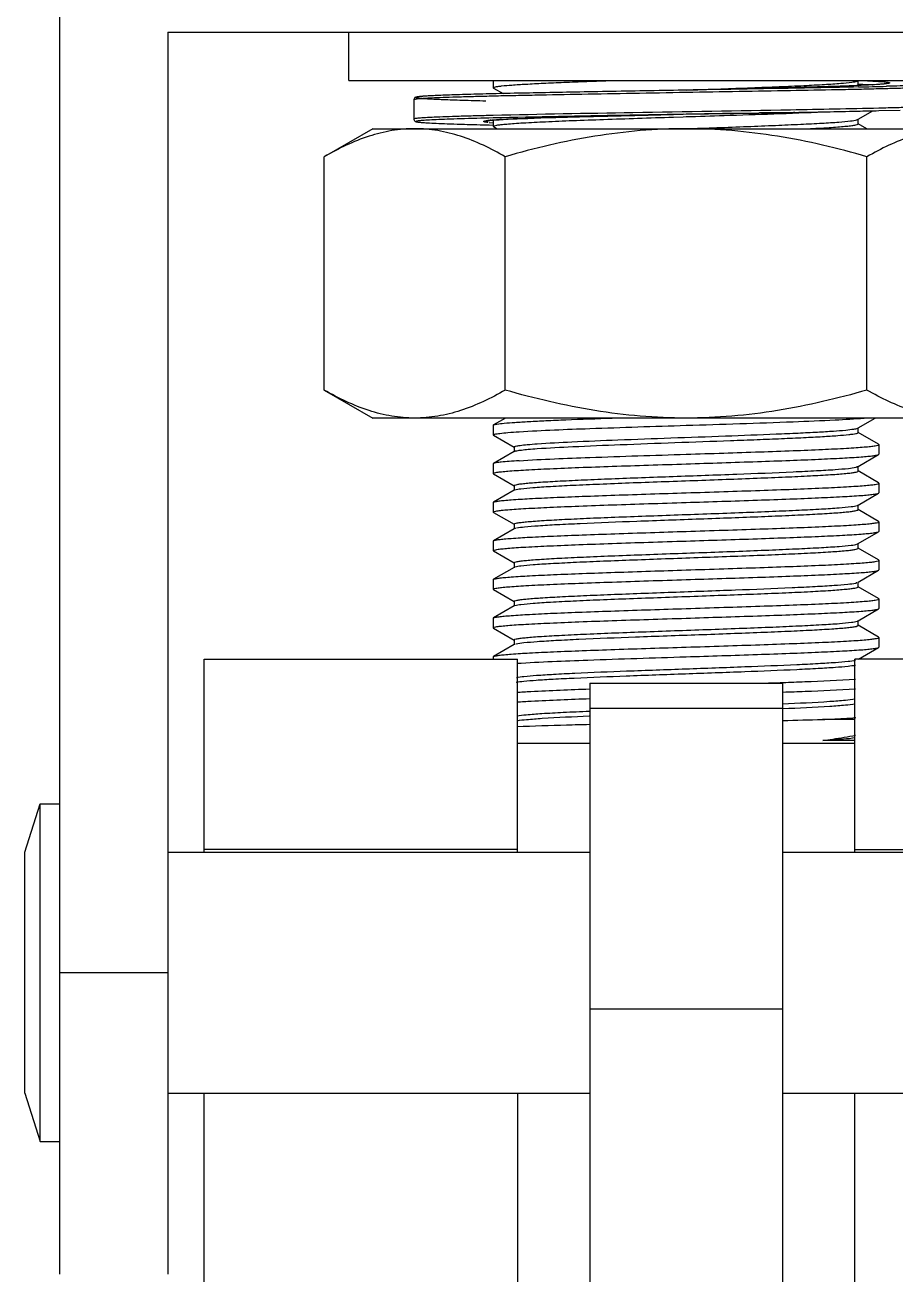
# Model space of a CAD drawing. Extents: x 815029915 to 815825525, y 579155098 to 579748855.
# Drawn here: x 815614330.3 to 815614514.4, y 579337834.7 to 579338098.9 of the extents above; entities that cross this region are included whole.
import ezdxf

# ---------------------------------------------------------------- set-up
doc = ezdxf.new("R2010")
doc.units = 0
doc.header["$LTSCALE"] = 100
doc.header["$MEASUREMENT"] = 0
doc.layers.add('02___PRT_ALL_AXES', color=7, linetype='Continuous')
doc.layers.add('03___PRT_ALL_CURVES', color=7, linetype='Continuous')

msp = doc.modelspace()

# ---------------------------------------------------------------- linework, layer by layer
at = {"color": 0, "linetype": 'Continuous'}
for p, q in [((815614337.57, 579338120.29), (815614337.57, 579337834.72)), ((815614360.52, 579338097.35), (815614360.52, 579337834.72)), ((815614360.52, 579338097.35), (815614579.8, 579338097.35)), ((815614506.4, 579338087.03), (815614506.47, 579338087.07)), ((815614506.47, 579338087.07), (815614506.61, 579338087.15)), ((815614506.54, 579338086.13), (815614506.54, 579338087.15)), ((815614420.91, 579338084.1), (815614418.91, 579338084.02)), ((815614424.27, 579338084.2), (815614420.91, 579338084.1)), ((815614429.81, 579338084.34), (815614424.27, 579338084.2)), ((815614429.43, 579338085.55), (815614429.36, 579338085.62)), ((815614429.43, 579338085.55), (815614431.44, 579338084.38)), ((815614438.82, 579338084.54), (815614429.81, 579338084.34)), ((815614455.33, 579338084.85), (815614438.82, 579338084.54)), ((815614469.53, 579338085.1), (815614455.33, 579338084.85)), ((815614470.16, 579338085.11), (815614469.53, 579338085.1)), ((815614470.16, 579338085.11), (815614471.01, 579338085.14)), ((815614471.01, 579338085.13), (815614470.16, 579338085.11)), ((815614471.01, 579338085.12), (815614470.16, 579338085.11)), ((815614491.46, 579338085.61), (815614484.57, 579338085.44)), ((815614496.18, 579338085.74), (815614491.46, 579338085.61)), ((815614500.19, 579338085.86), (815614496.18, 579338085.74)), ((815614503.53, 579338085.97), (815614500.19, 579338085.86)), ((815614506.26, 579338086.08), (815614503.53, 579338085.97)), ((815614507.92, 579338086.15), (815614506.26, 579338086.08)), ((815614506.52, 579338086.09), (815614506.54, 579338086.13)), ((815614506.53, 579338086.4), (815614506.57, 579338086.39)), ((815614506.67, 579338086.09), (815614506.56, 579338086.16)), ((815614506.63, 579338085.78), (815614506.56, 579338085.78)), ((815614506.57, 579338086.39), (815614506.75, 579338086.39)), ((815614506.64, 579338086.09), (815614506.57, 579338086.09)), ((815614508.87, 579338086.2), (815614507.92, 579338086.15)), ((815614509.7, 579338086.24), (815614508.87, 579338086.2)), ((815614509.56, 579338086.24), (815614509.61, 579338086.23)), ((815614510.42, 579338086.28), (815614509.7, 579338086.24)), ((815614511.04, 579338086.33), (815614510.42, 579338086.28)), ((815614412.54, 579338083.07), (815614412.54, 579338078.99)), ((815614415.62, 579338083.87), (815614414.98, 579338083.83)), ((815614416.38, 579338083.91), (815614415.62, 579338083.87)), ((815614417.28, 579338083.96), (815614416.38, 579338083.91)), ((815614418.91, 579338084.02), (815614417.28, 579338083.96)), ((815614429.36, 579338079.75), (815614429.29, 579338079.75)), ((815614429.38, 579338079.23), (815614429.32, 579338079.23)), ((815614429.82, 579338078.81), (815614430.58, 579338078.86)), ((815614430.58, 579338078.86), (815614431.47, 579338078.91)), ((815614431.47, 579338078.91), (815614432.52, 579338078.96)), ((815614432.52, 579338078.96), (815614434.4, 579338079.05)), ((815614434.4, 579338079.05), (815614436.68, 579338079.13)), ((815614436.68, 579338079.13), (815614439.41, 579338079.23)), ((815614439.41, 579338079.23), (815614442.6, 579338079.33)), ((815614442.6, 579338079.33), (815614447.63, 579338079.47)), ((815614447.63, 579338079.47), (815614453.58, 579338079.62)), ((815614453.58, 579338079.62), (815614462.15, 579338079.82)), ((815614462.15, 579338079.82), (815614467.47, 579338079.95)), ((815614469.51, 579338080), (815614467.46, 579338079.96)), ((815614469.51, 579338079.99), (815614467.47, 579338079.95)), ((815614467.47, 579338079.41), (815614469.53, 579338079.48)), ((815614469.51, 579338080), (815614485.54, 579338080.27)), ((815614470.16, 579338080.01), (815614469.51, 579338079.99)), ((815614469.53, 579338079.48), (815614470.16, 579338079.5)), ((815614470.2, 579338080.01), (815614470.16, 579338080.01)), ((815614477.86, 579338080.14), (815614470.2, 579338080.01)), ((815614477.99, 579338080.14), (815614477.86, 579338080.14)), ((815614485.54, 579338080.27), (815614477.99, 579338080.14)), ((815614485.54, 579338080.27), (815614496.28, 579338080.47)), ((815614485.72, 579338080.28), (815614485.54, 579338080.27)), ((815614492.89, 579338080.41), (815614485.72, 579338080.28)), ((815614493.16, 579338080.41), (815614492.89, 579338080.41)), ((815614496.28, 579338080.47), (815614510.91, 579338080.78)), ((815614506.45, 579338080.68), (815614506.4, 579338080.68)), ((815614506.47, 579338078.91), (815614506.54, 579338078.95)), ((815614506.54, 579338078.95), (815614509.66, 579338080.75)), ((815614506.54, 579338077.97), (815614506.54, 579338078.99)), ((815614510.91, 579338080.78), (815614515.47, 579338080.9)), ((815614511.03, 579338081.29), (815614510.97, 579338081.28)), ((815614415.7, 579338078.18), (815614416.45, 579338078.14)), ((815614416.45, 579338078.14), (815614417.31, 579338078.1)), ((815614417.31, 579338078.1), (815614418.86, 579338078.03)), ((815614418.86, 579338078.03), (815614420.74, 579338077.97)), ((815614420.74, 579338077.97), (815614423.84, 579338077.87)), ((815614423.84, 579338077.87), (815614429.36, 579338077.72)), ((815614428.5, 579338078.25), (815614429.33, 579338078.18)), ((815614429.43, 579338077.39), (815614429.36, 579338077.46)), ((815614429.43, 579338077.39), (815614430.18, 579338076.95)), ((815614508.37, 579338076.95), (815614506.56, 579338078)), ((815614431.95, 579338015.75), (815614429.43, 579338014.3)), ((815614506.54, 579338013.67), (815614510.14, 579338015.75)), ((815614429.36, 579338014.22), (815614429.43, 579338014.3)), ((815614506.47, 579338013.63), (815614506.54, 579338013.67)), ((815614506.54, 579338012.69), (815614506.54, 579338013.71)), ((815614429.43, 579338012.11), (815614429.36, 579338012.18)), ((815614429.43, 579338012.11), (815614433.76, 579338009.6)), ((815614510.89, 579338010.22), (815614506.56, 579338012.72)), ((815614510.96, 579338010.14), (815614510.89, 579338010.22)), ((815614433.78, 579338008.65), (815614429.43, 579338006.14)), ((815614433.78, 579338009.63), (815614433.78, 579338008.61)), ((815614433.85, 579338008.69), (815614433.78, 579338008.65)), ((815614506.54, 579338005.51), (815614510.89, 579338008.03)), ((815614510.89, 579338008.03), (815614510.96, 579338008.1)), ((815614429.43, 579338006.14), (815614429.36, 579338006.06)), ((815614506.47, 579338005.47), (815614506.54, 579338005.51)), ((815614506.54, 579338004.54), (815614506.54, 579338005.55)), ((815614429.43, 579338003.95), (815614429.36, 579338004.03)), ((815614429.43, 579338003.95), (815614433.76, 579338001.45)), ((815614510.89, 579338002.06), (815614506.56, 579338004.57)), ((815614433.78, 579338000.5), (815614429.43, 579337997.98)), ((815614433.78, 579338001.48), (815614433.78, 579338000.46)), ((815614433.85, 579338000.54), (815614433.78, 579338000.5)), ((815614433.85, 579338000.54), (815614433.92, 579338000.57)), ((815614506.54, 579337997.36), (815614510.89, 579337999.87)), ((815614510.96, 579338001.99), (815614510.89, 579338002.06)), ((815614510.89, 579337999.87), (815614510.96, 579337999.95)), ((815614429.36, 579337997.91), (815614429.43, 579337997.98)), ((815614506.39, 579337997.28), (815614506.47, 579337997.32)), ((815614506.47, 579337997.32), (815614506.54, 579337997.36)), ((815614506.54, 579337996.38), (815614506.54, 579337997.4)), ((815614429.43, 579337995.79), (815614429.36, 579337995.87)), ((815614429.43, 579337995.79), (815614433.76, 579337993.29)), ((815614510.89, 579337993.9), (815614506.56, 579337996.41)), ((815614433.78, 579337992.34), (815614429.43, 579337989.82)), ((815614433.78, 579337993.32), (815614433.78, 579337992.3)), ((815614433.85, 579337992.38), (815614433.78, 579337992.34)), ((815614506.54, 579337989.2), (815614510.89, 579337991.71)), ((815614510.96, 579337993.83), (815614510.89, 579337993.9)), ((815614510.89, 579337991.71), (815614510.96, 579337991.79)), ((815614429.36, 579337989.75), (815614429.43, 579337989.82)), ((815614506.4, 579337989.12), (815614506.47, 579337989.16)), ((815614506.47, 579337989.16), (815614506.54, 579337989.2)), ((815614506.54, 579337988.22), (815614506.54, 579337989.24)), ((815614429.43, 579337987.64), (815614429.36, 579337987.71)), ((815614429.43, 579337987.64), (815614433.76, 579337985.13)), ((815614510.89, 579337985.74), (815614506.56, 579337988.25)), ((815614433.78, 579337984.18), (815614429.43, 579337981.66)), ((815614433.78, 579337985.16), (815614433.78, 579337984.14)), ((815614433.85, 579337984.22), (815614433.78, 579337984.18)), ((815614433.85, 579337984.22), (815614433.92, 579337984.25)), ((815614510.96, 579337985.67), (815614510.89, 579337985.74)), ((815614429.36, 579337981.59), (815614429.43, 579337981.66)), ((815614506.54, 579337981.04), (815614510.89, 579337983.56)), ((815614506.54, 579337980.06), (815614506.54, 579337981.08)), ((815614510.89, 579337983.56), (815614510.96, 579337983.63)), ((815614429.43, 579337979.48), (815614429.36, 579337979.55)), ((815614429.43, 579337979.48), (815614433.76, 579337976.97)), ((815614506.47, 579337981), (815614506.54, 579337981.04)), ((815614510.89, 579337977.58), (815614506.56, 579337980.09)), ((815614433.78, 579337976.02), (815614429.43, 579337973.5)), ((815614433.78, 579337977), (815614433.78, 579337975.98)), ((815614433.85, 579337976.06), (815614433.78, 579337976.02)), ((815614433.85, 579337976.06), (815614433.93, 579337976.1)), ((815614510.96, 579337977.51), (815614510.89, 579337977.58)), ((815614429.36, 579337973.43), (815614429.43, 579337973.5)), ((815614506.54, 579337972.88), (815614510.89, 579337975.4)), ((815614510.89, 579337975.4), (815614510.96, 579337975.47)), ((815614429.43, 579337971.32), (815614429.36, 579337971.39)), ((815614429.43, 579337971.32), (815614433.76, 579337968.81)), ((815614506.4, 579337972.8), (815614506.47, 579337972.84)), ((815614506.47, 579337972.84), (815614506.54, 579337972.88)), ((815614506.54, 579337971.9), (815614506.54, 579337972.92)), ((815614510.89, 579337969.42), (815614506.56, 579337971.93)), ((815614433.78, 579337967.86), (815614429.43, 579337965.34)), ((815614433.78, 579337968.84), (815614433.78, 579337967.82)), ((815614433.85, 579337967.9), (815614433.78, 579337967.86)), ((815614510.96, 579337969.35), (815614510.89, 579337969.42)), ((815614429.36, 579337965.27), (815614429.43, 579337965.34)), ((815614506.62, 579337964.77), (815614510.89, 579337967.24)), ((815614510.89, 579337967.24), (815614510.96, 579337967.31)), ((815614368.17, 579337923.96), (815614368.17, 579337964.77)), ((815614368.17, 579337964.77), (815614434.46, 579337964.77)), ((815614434.46, 579337923.96), (815614434.46, 579337964.77)), ((815614505.86, 579337923.96), (815614505.86, 579337964.77)), ((815614572.15, 579337964.77), (815614505.86, 579337964.77)), ((815614449.76, 579337959.66), (815614449.76, 579337642.34)), ((815614449.76, 579337959.66), (815614490.56, 579337959.66)), ((815614490.56, 579337959.66), (815614490.56, 579337642.34)), ((815614490.64, 579337957.79), (815614490.71, 579337957.8)), ((815614449.76, 579337954.39), (815614490.56, 579337954.39)), ((815614505.86, 579337952.01), (815614499.02, 579337952.01)), ((815614449.76, 579337946.91), (815614434.46, 579337946.91)), ((815614505.86, 579337946.91), (815614490.56, 579337946.91)), ((815614505.86, 579337947.59), (815614499.09, 579337947.59)), ((815614434.46, 579337924.48), (815614368.17, 579337924.48)), ((815614505.86, 579337924.48), (815614572.15, 579337924.48)), ((815614337.57, 579337898.47), (815614360.52, 579337898.47)), ((815614449.76, 579337890.84), (815614490.56, 579337890.84)), ((815614368.17, 579335049.79), (815614368.17, 579337872.97)), ((815614434.46, 579337872.97), (815614434.46, 579337779.36)), ((815614505.86, 579337779.36), (815614505.86, 579337872.97))]:
    msp.add_line(p, q, dxfattribs=at)
for points in [[(815614484.57, 579338085.44), (815614471.65, 579338085.14), (815614471.01, 579338085.13)], [(815614512.91, 579338086.53), (815614512.9, 579338086.53), (815614512.87, 579338086.52), (815614512.8, 579338086.51), (815614512.72, 579338086.49), (815614512.61, 579338086.48), (815614512.49, 579338086.46), (815614512.35, 579338086.44), (815614512.18, 579338086.42), (815614511.99, 579338086.4), (815614511.79, 579338086.39), (815614511.56, 579338086.37), (815614511.31, 579338086.35), (815614511.04, 579338086.33)], [(815614414.98, 579338083.83), (815614414.7, 579338083.81), (815614414.45, 579338083.8), (815614414.22, 579338083.78), (815614414.02, 579338083.76), (815614413.83, 579338083.74), (815614413.67, 579338083.72), (815614413.52, 579338083.71), (815614413.39, 579338083.69), (815614413.27, 579338083.67), (815614413.17, 579338083.65), (815614413.08, 579338083.63), (815614412.99, 579338083.61), (815614412.9, 579338083.58), (815614412.8, 579338083.53), (815614412.66, 579338083.4), (815614412.54, 579338083.11), (815614412.54, 579338083.07)], [(815614412.54, 579338078.99), (815614412.54, 579338078.91), (815614412.67, 579338078.63), (815614412.82, 579338078.52), (815614412.92, 579338078.47), (815614413.01, 579338078.44), (815614413.09, 579338078.42), (815614413.19, 579338078.4), (815614413.3, 579338078.38), (815614413.42, 579338078.36), (815614413.56, 579338078.34), (815614413.71, 579338078.33), (815614413.89, 579338078.31), (815614414.08, 579338078.29), (815614414.29, 579338078.27), (815614414.53, 579338078.25), (815614414.78, 579338078.24), (815614415.06, 579338078.22), (815614415.7, 579338078.18)], [(815614427.59, 579338078.57), (815614427.59, 579338078.57), (815614427.63, 579338078.58), (815614427.7, 579338078.6), (815614427.8, 579338078.62), (815614427.92, 579338078.64), (815614428.07, 579338078.66), (815614428.24, 579338078.68), (815614428.43, 579338078.7), (815614428.65, 579338078.72), (815614428.9, 579338078.74), (815614429.18, 579338078.76), (815614429.48, 579338078.79), (815614429.82, 579338078.81)]]:
    msp.add_lwpolyline(points, dxfattribs=at)
for centre, radius, start, end in [((815614468.72, 579339814.13), 1728.76, 271.25649, 271.45321), ((815614427.1, 579341700.66), 3620.86, 271.04527, 271.25493), ((815614464.4, 579339994.78), 1914.57, 271.2586, 271.39378), ((815614432.81, 579338032.36), 46.55, 94.2592, 94.9357), ((815614431.95, 579338108.82), 30.21, 264.4979, 265.0097), ((815614506.06, 579337989.96), 0.905, 291.3377, 292.265), ((815614434.26, 579337983.41), 0.906, 111.336, 112.2602), ((815614411.35, 579340122.45), 2164.07, 271.97095, 272.1), ((815614453.04, 579339607.81), 1656.44, 271.30074, 271.59072)]:
    msp.add_arc(centre, radius, start, end, dxfattribs=at)
for points, knots in [([(815614429.36, 579338085.62), (815614429.36, 579338085.67), (815614429.56, 579338085.75), (815614429.86, 579338085.82), (815614430.43, 579338085.92), (815614431.58, 579338086.06), (815614433.55, 579338086.22), (815614436.48, 579338086.4), (815614440.15, 579338086.59), (815614444.47, 579338086.78), (815614449.34, 579338086.96), (815614452.76, 579338087.09), (815614454.55, 579338087.15)], [0, 0, 0, 0, 0.005786, 0.019414, 0.041485, 0.072004, 0.157793, 0.275073, 0.421358, 0.593494, 0.787777, 1, 1, 1, 1]), ([(815614471.01, 579338085.14), (815614475.33, 579338085.29), (815614481.6, 579338085.52), (815614489.61, 579338085.84), (815614494.79, 579338086.06), (815614499.14, 579338086.3), (815614502.54, 579338086.51), (815614504.84, 579338086.76), (815614506.03, 579338086.88), (815614506.4, 579338087.03)], [0, 0, 0, 0, 0.364961, 0.531036, 0.678684, 0.803013, 0.899918, 0.966237, 1, 1, 1, 1]), ([(815614512.04, 579338086.87), (815614512.19, 579338086.85), (815614512.46, 579338086.83), (815614512.81, 579338086.78), (815614513.03, 579338086.74), (815614513.16, 579338086.7), (815614513.21, 579338086.68), (815614513.25, 579338086.66), (815614513.25, 579338086.6), (815614513.13, 579338086.57), (815614512.95, 579338086.52), (815614512.65, 579338086.47), (815614512.25, 579338086.43), (815614511.75, 579338086.38), (815614511.14, 579338086.33), (815614510.13, 579338086.26), (815614508.62, 579338086.18), (815614507.34, 579338086.12), (815614506.64, 579338086.09)], [0, 0, 0, 0, 0.057695, 0.102152, 0.133345, 0.144014, 0.151502, 0.156113, 0.159189, 0.171014, 0.195466, 0.233126, 0.284056, 0.348196, 0.425398, 0.515491, 0.733471, 1, 1, 1, 1]), ([(815614507.48, 579338087.15), (815614507.96, 579338087.13), (815614509.48, 579338087.05), (815614511, 579338086.97), (815614512.04, 579338086.87)], [0, 0, 0, 0, 0.316279, 1, 1, 1, 1]), ([(815614519.62, 579338087.15), (815614520.32, 579338087.12), (815614521.61, 579338087.08), (815614523.37, 579338087), (815614524.64, 579338086.94), (815614525.49, 579338086.88), (815614526, 579338086.84), (815614526.42, 579338086.81), (815614526.76, 579338086.77), (815614527.01, 579338086.74), (815614527.16, 579338086.69), (815614527.27, 579338086.67), (815614527.28, 579338086.63), (815614527.25, 579338086.61), (815614527.21, 579338086.59), (815614527.11, 579338086.56), (815614526.93, 579338086.53), (815614526.65, 579338086.49), (815614526.28, 579338086.45), (815614525.83, 579338086.42), (815614525.06, 579338086.36), (815614523.88, 579338086.3), (815614522.21, 579338086.22), (815614520.23, 579338086.15), (815614517.93, 579338086.07), (815614515.35, 579338086), (815614513.52, 579338085.95), (815614512.56, 579338085.92)], [0, 0, 0, 0, 0.093183, 0.172189, 0.236539, 0.263093, 0.285847, 0.304768, 0.319836, 0.33104, 0.338399, 0.342056, 0.342921, 0.344117, 0.346129, 0.34906, 0.357776, 0.370349, 0.386785, 0.407069, 0.431174, 0.49071, 0.565043, 0.653721, 0.756205, 0.871868, 1, 1, 1, 1]), ([(815614527.78, 579338086.13), (815614527.78, 579338086.1), (815614527.66, 579338086.06), (815614527.47, 579338086.02), (815614527.11, 579338085.98), (815614526.63, 579338085.93), (815614526.01, 579338085.88), (815614524.92, 579338085.82), (815614523.23, 579338085.73), (815614520.82, 579338085.64), (815614517.92, 579338085.55), (815614514.56, 579338085.45), (815614510.78, 579338085.36), (815614506.6, 579338085.26), (815614500.37, 579338085.13), (815614491.93, 579338084.97), (815614481.26, 579338084.79), (815614470.16, 579338084.6), (815614459.06, 579338084.41), (815614448.38, 579338084.22), (815614439.95, 579338084.06), (815614433.71, 579338083.93), (815614429.54, 579338083.84), (815614425.75, 579338083.74), (815614422.4, 579338083.65), (815614419.5, 579338083.55), (815614417.09, 579338083.46), (815614415.4, 579338083.38), (815614414.31, 579338083.31), (815614413.68, 579338083.26), (815614413.21, 579338083.22), (815614412.85, 579338083.17), (815614412.66, 579338083.13), (815614412.54, 579338083.1), (815614412.54, 579338083.07)], [0, 0, 0, 0, 0.000734, 0.002588, 0.005621, 0.009835, 0.015225, 0.021778, 0.038315, 0.05929, 0.084505, 0.11372, 0.146654, 0.182994, 0.222387, 0.30879, 0.402541, 0.500037, 0.597531, 0.691278, 0.777674, 0.817064, 0.853401, 0.886332, 0.915542, 0.940751, 0.961719, 0.978248, 0.984797, 0.990182, 0.994392, 0.99742, 0.99927, 1, 1, 1, 1]), ([(815614469.53, 579338085.1), (815614466.81, 579338085.05), (815614461.43, 579338084.96), (815614453.51, 579338084.82), (815614445.93, 579338084.68), (815614438.84, 579338084.54), (815614432.4, 579338084.41), (815614426.74, 579338084.27), (815614422.56, 579338084.15), (815614419.68, 579338084.05), (815614417.91, 579338083.98), (815614416.41, 579338083.92), (815614415.33, 579338083.86), (815614414.61, 579338083.81), (815614414.17, 579338083.77), (815614413.81, 579338083.74), (815614413.52, 579338083.7), (815614413.3, 579338083.67), (815614413.16, 579338083.64), (815614413.09, 579338083.62), (815614413.06, 579338083.6), (815614413.04, 579338083.58), (815614413.06, 579338083.55), (815614413.09, 579338083.54), (815614413.16, 579338083.51), (815614413.3, 579338083.48), (815614413.52, 579338083.45), (815614413.96, 579338083.4), (815614414.69, 579338083.34), (815614416.32, 579338083.24), (815614419.05, 579338083.12), (815614423.09, 579338082.99), (815614426.12, 579338082.9), (815614427.8, 579338082.86)], [0, 0, 0, 0, 0.114408, 0.226286, 0.333333, 0.433352, 0.524287, 0.604264, 0.671643, 0.700166, 0.725046, 0.746157, 0.763393, 0.77053, 0.776668, 0.781801, 0.785923, 0.789034, 0.791139, 0.791822, 0.792275, 0.79255, 0.792828, 0.79329, 0.793982, 0.796105, 0.799235, 0.803376, 0.814683, 0.829982, 0.87224, 0.929301, 1, 1, 1, 1]), ([(815614506.57, 579338086.09), (815614501.49, 579338085.87), (815614489.64, 579338085.55), (815614477.78, 579338085.28), (815614471.01, 579338085.13)], [0, 0, 0, 0, 0.42908, 1, 1, 1, 1]), ([(815614506.56, 579338085.78), (815614503.92, 579338085.72), (815614492.07, 579338085.48), (815614480.22, 579338085.28), (815614471.01, 579338085.12)], [0, 0, 0, 0, 0.22287, 1, 1, 1, 1]), ([(815614506.75, 579338086.39), (815614507.01, 579338086.37), (815614507.95, 579338086.33), (815614508.89, 579338086.28), (815614509.56, 579338086.24)], [0, 0, 0, 0, 0.279412, 1, 1, 1, 1]), ([(815614527.78, 579338082.05), (815614527.78, 579338082.02), (815614527.66, 579338081.98), (815614527.48, 579338081.94), (815614527.12, 579338081.9), (815614526.64, 579338081.85), (815614526.03, 579338081.81), (815614524.94, 579338081.74), (815614523.26, 579338081.66), (815614520.87, 579338081.56), (815614518, 579338081.47), (815614514.66, 579338081.38), (815614512.29, 579338081.32), (815614511.03, 579338081.29)], [0, 0, 0, 0, 0.004985, 0.0176, 0.038249, 0.066956, 0.103679, 0.14834, 0.261059, 0.404068, 0.576024, 0.7753, 1, 1, 1, 1]), ([(815614429.29, 579338079.75), (815614428.04, 579338079.72), (815614425.67, 579338079.66), (815614422.33, 579338079.57), (815614419.45, 579338079.47), (815614417.06, 579338079.38), (815614415.38, 579338079.3), (815614414.3, 579338079.23), (815614413.68, 579338079.18), (815614413.21, 579338079.14), (815614412.85, 579338079.09), (815614412.66, 579338079.05), (815614412.54, 579338079.02), (815614412.54, 579338078.99)], [0, 0, 0, 0, 0.224593, 0.423791, 0.595701, 0.738698, 0.851435, 0.896118, 0.932869, 0.961612, 0.982304, 0.994968, 1, 1, 1, 1]), ([(815614429.32, 579338079.23), (815614427.01, 579338079.18), (815614423.77, 579338079.09), (815614419.76, 579338078.96), (815614417.43, 579338078.87), (815614415.8, 579338078.79), (815614414.75, 579338078.72), (815614414.16, 579338078.67), (815614413.67, 579338078.62), (815614413.37, 579338078.59), (815614412.9, 579338078.48), (815614413.37, 579338078.36), (815614413.67, 579338078.33), (815614414.16, 579338078.28), (815614414.75, 579338078.24), (815614415.81, 579338078.17), (815614417.44, 579338078.09), (815614419.76, 579338078), (815614423.78, 579338077.87), (815614427.02, 579338077.78), (815614429.33, 579338077.72)], [0, 0, 0, 0, 0.212148, 0.298132, 0.369616, 0.425941, 0.448254, 0.466597, 0.480935, 0.491247, 0.499914, 0.508617, 0.518947, 0.533304, 0.551665, 0.573994, 0.630349, 0.701857, 0.787856, 1, 1, 1, 1]), ([(815614510.97, 579338081.28), (815614504.73, 579338081.14), (815614487.38, 579338080.8), (815614460.17, 579338080.35), (815614439.2, 579338079.99), (815614429.36, 579338079.75)], [0, 0, 0, 0, 0.229313, 0.637984, 1, 1, 1, 1]), ([(815614467.47, 579338079.95), (815614463.3, 579338079.85), (815614455.42, 579338079.67), (815614444.6, 579338079.4), (815614436.06, 579338079.12), (815614431.24, 579338078.92), (815614429.36, 579338078.78)], [0, 0, 0, 0, 0.327938, 0.620366, 0.851227, 1, 1, 1, 1]), ([(815614429.36, 579338077.46), (815614429.36, 579338077.53), (815614429.7, 579338077.62), (815614430.17, 579338077.73), (815614431.1, 579338077.84), (815614432.32, 579338077.96), (815614433.9, 579338078.08), (815614436.62, 579338078.25), (815614440.73, 579338078.46), (815614446.4, 579338078.7), (815614452.91, 579338078.93), (815614460.03, 579338079.17), (815614464.95, 579338079.33), (815614467.47, 579338079.41)], [0, 0, 0, 0, 0.005703, 0.020172, 0.04378, 0.076386, 0.117742, 0.167486, 0.290355, 0.440693, 0.61322, 0.801833, 1, 1, 1, 1]), ([(815614467.46, 579338079.96), (815614463.94, 579338079.9), (815614451.25, 579338079.68), (815614438.55, 579338079.46), (815614429.38, 579338079.23)], [0, 0, 0, 0, 0.277252, 1, 1, 1, 1]), ([(815614470.16, 579338079.5), (815614472.84, 579338079.58), (815614482.53, 579338079.89), (815614492.23, 579338080.21), (815614499.24, 579338080.53)], [0, 0, 0, 0, 0.276436, 1, 1, 1, 1]), ([(815614470.16, 579338076.95), (815614474.48, 579338077.1), (815614480.79, 579338077.33), (815614488.87, 579338077.65), (815614494.14, 579338077.88), (815614498.6, 579338078.11), (815614502.13, 579338078.32), (815614504.59, 579338078.56), (815614505.88, 579338078.7), (815614506.31, 579338078.84)], [0, 0, 0, 0, 0.358483, 0.522838, 0.669887, 0.794772, 0.893379, 0.962492, 1, 1, 1, 1]), ([(815614506.31, 579338078.84), (815614506.34, 579338078.85), (815614506.4, 579338078.87), (815614506.45, 579338078.9), (815614506.47, 579338078.91)], [0, 0, 0, 0, 0.561798, 1, 1, 1, 1]), ([(815614427.87, 579338078.63), (815614427.77, 579338078.62), (815614427.61, 579338078.6), (815614427.44, 579338078.55), (815614427.33, 579338078.52), (815614427.32, 579338078.46), (815614427.36, 579338078.44), (815614427.41, 579338078.41), (815614427.54, 579338078.38), (815614427.75, 579338078.34), (815614428.09, 579338078.29), (815614428.35, 579338078.26), (815614428.5, 579338078.25)], [0, 0, 0, 0, 0.160817, 0.265115, 0.31558, 0.328996, 0.349081, 0.381472, 0.427462, 0.561552, 0.752432, 1, 1, 1, 1]), ([(815614428.81, 579338078.74), (815614428.72, 579338078.73), (815614428.4, 579338078.7), (815614428.09, 579338078.67), (815614427.87, 579338078.63)], [0, 0, 0, 0, 0.294737, 1, 1, 1, 1]), ([(815614495.89, 579338076.95), (815614497.4, 579338077.02), (815614499.52, 579338077.14), (815614502.14, 579338077.32), (815614503.67, 579338077.44), (815614504.85, 579338077.56), (815614505.76, 579338077.69), (815614506.22, 579338077.79), (815614506.54, 579338077.9), (815614506.54, 579338077.97)], [0, 0, 0, 0, 0.421729, 0.592956, 0.735504, 0.848073, 0.929659, 0.979849, 1, 1, 1, 1]), ([(815614429.43, 579338014.3), (815614429.64, 579338014.42), (815614430.41, 579338014.51), (815614431.88, 579338014.71), (815614434.14, 579338014.86), (815614437.09, 579338015.04), (815614440.7, 579338015.22), (815614446.59, 579338015.47), (815614451.27, 579338015.64), (815614454.55, 579338015.75)], [0, 0, 0, 0, 0.029291, 0.089386, 0.179424, 0.297711, 0.44196, 0.609341, 1, 1, 1, 1]), ([(815614470.16, 579338014.22), (815614477.72, 579338014.46), (815614488.23, 579338014.79), (815614500.79, 579338015.31), (815614505.8, 579338015.58), (815614507.85, 579338015.75)], [0, 0, 0, 0, 0.601171, 0.836534, 1, 1, 1, 1]), ([(815614429.36, 579338012.18), (815614429.36, 579338012.22), (815614429.51, 579338012.3), (815614429.76, 579338012.37), (815614430.21, 579338012.45), (815614431.12, 579338012.57), (815614432.68, 579338012.72), (815614434.04, 579338012.81), (815614434.83, 579338012.86)], [0, 0, 0, 0, 0.022001, 0.071614, 0.151547, 0.261983, 0.573159, 1, 1, 1, 1]), ([(815614434.83, 579338012.86), (815614439.8, 579338013.18), (815614451.58, 579338013.62), (815614463.36, 579338014.01), (815614470.16, 579338014.22)], [0, 0, 0, 0, 0.42277, 1, 1, 1, 1]), ([(815614438.65, 579338010.31), (815614441.09, 579338010.49), (815614446.78, 579338010.78), (815614456.21, 579338011.17), (815614467.05, 579338011.56), (815614478.21, 579338011.96), (815614487.19, 579338012.3), (815614493.68, 579338012.58), (815614497.73, 579338012.78), (815614501.08, 579338012.99), (815614503.65, 579338013.17), (815614505.34, 579338013.39), (815614506.23, 579338013.49), (815614506.47, 579338013.63)], [0, 0, 0, 0, 0.107783, 0.251572, 0.416871, 0.586964, 0.744654, 0.813774, 0.874011, 0.923835, 0.961993, 0.987552, 1, 1, 1, 1]), ([(815614433.78, 579338009.63), (815614433.78, 579338009.67), (815614433.91, 579338009.75), (815614434.3, 579338009.86), (815614435.23, 579338010.02), (815614436.73, 579338010.17), (815614437.95, 579338010.26), (815614438.65, 579338010.31)], [0, 0, 0, 0, 0.02323, 0.073288, 0.263625, 0.57431, 1, 1, 1, 1]), ([(815614438.65, 579338009.29), (815614441.16, 579338009.47), (815614447.02, 579338009.77), (815614456.73, 579338010.17), (815614467.87, 579338010.57), (815614477.51, 579338010.92), (815614485.04, 579338011.2), (815614490.19, 579338011.41), (815614494.81, 579338011.62), (815614498.77, 579338011.82), (815614501.96, 579338012.03), (815614504.11, 579338012.21), (815614505.37, 579338012.36), (815614505.99, 579338012.46), (815614506.33, 579338012.54), (815614506.54, 579338012.64), (815614506.54, 579338012.69)], [0, 0, 0, 0, 0.110711, 0.25879, 0.428579, 0.602076, 0.684431, 0.760893, 0.829425, 0.888206, 0.935673, 0.970577, 0.983029, 0.992048, 0.997627, 1, 1, 1, 1]), ([(815614470.16, 579338008.1), (815614472.81, 579338008.19), (815614478.02, 579338008.35), (815614485.57, 579338008.6), (815614492.54, 579338008.85), (815614498.64, 579338009.1), (815614503.08, 579338009.32), (815614506.02, 579338009.5), (815614507.74, 579338009.62), (815614509.06, 579338009.74), (815614510.08, 579338009.86), (815614510.59, 579338009.97), (815614510.96, 579338010.07), (815614510.96, 579338010.14)], [0, 0, 0, 0, 0.194721, 0.381979, 0.55457, 0.705865, 0.830075, 0.880496, 0.922471, 0.955593, 0.979584, 0.994275, 1, 1, 1, 1]), ([(815614433.85, 579338008.69), (815614434, 579338008.78), (815614434.51, 579338008.88), (815614435.48, 579338009.03), (815614436.92, 579338009.16), (815614438.03, 579338009.25), (815614438.65, 579338009.29)], [0, 0, 0, 0, 0.107625, 0.311403, 0.610331, 1, 1, 1, 1]), ([(815614434.83, 579338006.74), (815614439.8, 579338007.06), (815614451.58, 579338007.5), (815614463.36, 579338007.89), (815614470.16, 579338008.1)], [0, 0, 0, 0, 0.422765, 1, 1, 1, 1]), ([(815614470.16, 579338006.06), (815614475.19, 579338006.23), (815614482.51, 579338006.46), (815614491.86, 579338006.79), (815614497.87, 579338007.03), (815614502.89, 579338007.27), (815614506.36, 579338007.47), (815614508.52, 579338007.65), (815614509.63, 579338007.76), (815614510.38, 579338007.88), (815614510.77, 579338007.96), (815614510.89, 579338008.03)], [0, 0, 0, 0, 0.370036, 0.538455, 0.68763, 0.812233, 0.907832, 0.943658, 0.97107, 0.98986, 1, 1, 1, 1]), ([(815614429.36, 579338004.03), (815614429.36, 579338004.1), (815614429.73, 579338004.2), (815614430.24, 579338004.31), (815614431.26, 579338004.43), (815614432.58, 579338004.55), (815614434.3, 579338004.67), (815614437.24, 579338004.85), (815614441.68, 579338005.07), (815614447.78, 579338005.32), (815614454.75, 579338005.57), (815614462.3, 579338005.81), (815614467.51, 579338005.98), (815614470.16, 579338006.06)], [0, 0, 0, 0, 0.00573, 0.020425, 0.044419, 0.077543, 0.119519, 0.169942, 0.29416, 0.445458, 0.618039, 0.805282, 1, 1, 1, 1]), ([(815614434.83, 579338006.74), (815614434.12, 579338006.7), (815614432.86, 579338006.61), (815614431.23, 579338006.47), (815614430.15, 579338006.32), (815614429.59, 579338006.23), (815614429.43, 579338006.14)], [0, 0, 0, 0, 0.393975, 0.69435, 0.896787, 1, 1, 1, 1]), ([(815614433.78, 579338001.48), (815614433.78, 579338001.54), (815614434.07, 579338001.64), (815614434.49, 579338001.74), (815614435.31, 579338001.86), (815614436.39, 579338001.97), (815614437.78, 579338002.09), (815614440.17, 579338002.26), (815614443.8, 579338002.47), (815614448.81, 579338002.71), (815614454.56, 579338002.94), (815614460.85, 579338003.18), (815614469.69, 579338003.5), (815614480.39, 579338003.88), (815614490.49, 579338004.27), (815614497.42, 579338004.61), (815614501.3, 579338004.83), (815614504.1, 579338005.07), (815614505.6, 579338005.23), (815614506.13, 579338005.36)], [0, 0, 0, 0, 0.002759, 0.009523, 0.020511, 0.035675, 0.054897, 0.078022, 0.135142, 0.205065, 0.285364, 0.373246, 0.465653, 0.65112, 0.816158, 0.883701, 0.938007, 0.977206, 1, 1, 1, 1]), ([(815614506.13, 579338005.36), (815614506.17, 579338005.37), (815614506.29, 579338005.4), (815614506.4, 579338005.43), (815614506.47, 579338005.47)], [0, 0, 0, 0, 0.320151, 1, 1, 1, 1]), ([(815614433.92, 579338000.57), (815614434.32, 579338000.73), (815614435.62, 579338000.86), (815614438.12, 579338001.12), (815614441.8, 579338001.34), (815614446.5, 579338001.58), (815614452.06, 579338001.82), (815614458.27, 579338002.07), (815614464.92, 579338002.31), (815614471.76, 579338002.55), (815614478.54, 579338002.8), (815614485.01, 579338003.04), (815614490.95, 579338003.28), (815614496.13, 579338003.52), (815614499.89, 579338003.73), (815614502.38, 579338003.9), (815614503.83, 579338004.03), (815614504.95, 579338004.14), (815614505.8, 579338004.26), (815614506.24, 579338004.36), (815614506.54, 579338004.47), (815614506.54, 579338004.54)], [0, 0, 0, 0, 0.017786, 0.052839, 0.104005, 0.169458, 0.246837, 0.333341, 0.425839, 0.520978, 0.615311, 0.705419, 0.788037, 0.860174, 0.919224, 0.943153, 0.963063, 0.97877, 0.990157, 0.997162, 1, 1, 1, 1]), ([(815614429.43, 579337997.98), (815614429.55, 579337998.05), (815614429.94, 579337998.13), (815614430.69, 579337998.25), (815614431.8, 579337998.36), (815614433.96, 579337998.54), (815614437.43, 579337998.75), (815614442.45, 579337998.98), (815614448.46, 579337999.22), (815614457.81, 579337999.55), (815614465.13, 579337999.79), (815614470.16, 579337999.95)], [0, 0, 0, 0, 0.01014, 0.02893, 0.056344, 0.092171, 0.187776, 0.312381, 0.46155, 0.629965, 1, 1, 1, 1]), ([(815614470.16, 579337999.95), (815614472.81, 579338000.03), (815614478.02, 579338000.2), (815614485.57, 579338000.45), (815614492.53, 579338000.69), (815614498.64, 579338000.94), (815614503.08, 579338001.16), (815614506.02, 579338001.34), (815614507.74, 579338001.46), (815614509.06, 579338001.58), (815614510.08, 579338001.7), (815614510.59, 579338001.81), (815614510.96, 579338001.91), (815614510.96, 579338001.99)], [0, 0, 0, 0, 0.194708, 0.381941, 0.554513, 0.705807, 0.830028, 0.880455, 0.922436, 0.955565, 0.979564, 0.994265, 1, 1, 1, 1]), ([(815614470.16, 579337997.91), (815614475.19, 579337998.07), (815614482.51, 579337998.3), (815614491.86, 579337998.63), (815614497.87, 579337998.87), (815614502.89, 579337999.11), (815614506.36, 579337999.31), (815614508.52, 579337999.49), (815614509.63, 579337999.6), (815614510.38, 579337999.72), (815614510.77, 579337999.8), (815614510.89, 579337999.87)], [0, 0, 0, 0, 0.370036, 0.538455, 0.68763, 0.812233, 0.907832, 0.943658, 0.97107, 0.98986, 1, 1, 1, 1]), ([(815614429.36, 579337995.87), (815614429.36, 579337995.94), (815614429.73, 579337996.04), (815614430.24, 579337996.15), (815614431.26, 579337996.27), (815614432.58, 579337996.39), (815614434.3, 579337996.51), (815614437.24, 579337996.69), (815614441.68, 579337996.91), (815614447.78, 579337997.16), (815614454.75, 579337997.41), (815614462.3, 579337997.66), (815614467.51, 579337997.82), (815614470.16, 579337997.91)], [0, 0, 0, 0, 0.00573, 0.020425, 0.044419, 0.077543, 0.119519, 0.169942, 0.29416, 0.445458, 0.618039, 0.805282, 1, 1, 1, 1]), ([(815614433.78, 579337993.32), (815614433.78, 579337993.38), (815614434.08, 579337993.49), (815614434.52, 579337993.59), (815614435.37, 579337993.71), (815614436.49, 579337993.82), (815614437.93, 579337993.95), (815614440.42, 579337994.12), (815614444.17, 579337994.33), (815614449.34, 579337994.57), (815614455.27, 579337994.81), (815614461.74, 579337995.05), (815614468.51, 579337995.3), (815614475.34, 579337995.54), (815614481.99, 579337995.78), (815614488.2, 579337996.03), (815614493.77, 579337996.26), (815614498.47, 579337996.51), (815614502.16, 579337996.73), (815614504.67, 579337996.99), (815614505.98, 579337997.12), (815614506.39, 579337997.28)], [0, 0, 0, 0, 0.002835, 0.009828, 0.021196, 0.036877, 0.056753, 0.080644, 0.139601, 0.211632, 0.294139, 0.38414, 0.478381, 0.573452, 0.665915, 0.752426, 0.829856, 0.89541, 0.946725, 0.981977, 1, 1, 1, 1]), ([(815614434.26, 579337992.51), (815614434.82, 579337992.63), (815614436.36, 579337992.8), (815614439.21, 579337993.03), (815614443.14, 579337993.26), (815614450.09, 579337993.59), (815614460.19, 579337993.98), (815614470.86, 579337994.36), (815614479.66, 579337994.68), (815614485.91, 579337994.91), (815614491.63, 579337995.15), (815614496.6, 579337995.39), (815614500.2, 579337995.59), (815614502.57, 579337995.76), (815614503.95, 579337995.88), (815614505.02, 579337995.99), (815614505.84, 579337996.11), (815614506.25, 579337996.21), (815614506.54, 579337996.31), (815614506.54, 579337996.38)], [0, 0, 0, 0, 0.023805, 0.063835, 0.118767, 0.186724, 0.351985, 0.537012, 0.629032, 0.71647, 0.796306, 0.865789, 0.922526, 0.945489, 0.964576, 0.979631, 0.990541, 0.997257, 1, 1, 1, 1]), ([(815614429.43, 579337989.82), (815614429.55, 579337989.89), (815614429.94, 579337989.97), (815614430.69, 579337990.09), (815614431.8, 579337990.2), (815614433.96, 579337990.38), (815614437.43, 579337990.59), (815614442.45, 579337990.82), (815614448.46, 579337991.06), (815614457.81, 579337991.39), (815614465.13, 579337991.63), (815614470.16, 579337991.79)], [0, 0, 0, 0, 0.010139, 0.02893, 0.056342, 0.092168, 0.187763, 0.312361, 0.461537, 0.629962, 1, 1, 1, 1]), ([(815614433.85, 579337992.38), (815614433.87, 579337992.39), (815614434, 579337992.45), (815614434.14, 579337992.48), (815614434.26, 579337992.51)], [0, 0, 0, 0, 0.175326, 1, 1, 1, 1]), ([(815614470.16, 579337991.79), (815614472.81, 579337991.87), (815614478.02, 579337992.04), (815614485.57, 579337992.29), (815614492.54, 579337992.53), (815614498.64, 579337992.78), (815614503.08, 579337993), (815614506.02, 579337993.18), (815614507.74, 579337993.3), (815614509.06, 579337993.42), (815614510.08, 579337993.54), (815614510.59, 579337993.65), (815614510.96, 579337993.75), (815614510.96, 579337993.83)], [0, 0, 0, 0, 0.194721, 0.381979, 0.554569, 0.705864, 0.830074, 0.880495, 0.92247, 0.955592, 0.979583, 0.994275, 1, 1, 1, 1]), ([(815614470.16, 579337989.75), (815614475.19, 579337989.91), (815614482.51, 579337990.14), (815614491.86, 579337990.47), (815614497.87, 579337990.71), (815614502.89, 579337990.95), (815614506.36, 579337991.15), (815614508.52, 579337991.33), (815614509.63, 579337991.44), (815614510.38, 579337991.57), (815614510.77, 579337991.65), (815614510.89, 579337991.71)], [0, 0, 0, 0, 0.370036, 0.538455, 0.68763, 0.812233, 0.907832, 0.943658, 0.97107, 0.98986, 1, 1, 1, 1]), ([(815614429.36, 579337987.71), (815614429.36, 579337987.78), (815614429.73, 579337987.88), (815614430.24, 579337987.99), (815614431.26, 579337988.11), (815614432.58, 579337988.23), (815614434.3, 579337988.36), (815614437.24, 579337988.54), (815614441.68, 579337988.75), (815614447.78, 579337989), (815614454.75, 579337989.25), (815614462.3, 579337989.5), (815614467.51, 579337989.66), (815614470.16, 579337989.75)], [0, 0, 0, 0, 0.00573, 0.020425, 0.044419, 0.077543, 0.119519, 0.169942, 0.29416, 0.445458, 0.618039, 0.805282, 1, 1, 1, 1]), ([(815614433.78, 579337985.16), (815614433.78, 579337985.23), (815614434.08, 579337985.33), (815614434.52, 579337985.43), (815614435.37, 579337985.55), (815614436.49, 579337985.67), (815614437.93, 579337985.79), (815614440.42, 579337985.96), (815614444.17, 579337986.17), (815614449.35, 579337986.41), (815614455.28, 579337986.65), (815614461.74, 579337986.9), (815614468.52, 579337987.14), (815614475.35, 579337987.38), (815614482, 579337987.62), (815614488.21, 579337987.87), (815614493.77, 579337988.11), (815614498.48, 579337988.35), (815614502.17, 579337988.57), (815614504.68, 579337988.83), (815614505.98, 579337988.96), (815614506.39, 579337989.12)], [0, 0, 0, 0, 0.002833, 0.009831, 0.021198, 0.036887, 0.056764, 0.080664, 0.139633, 0.211679, 0.294202, 0.384219, 0.478473, 0.573554, 0.666022, 0.752531, 0.829953, 0.895492, 0.946787, 0.98201, 1, 1, 1, 1]), ([(815614433.93, 579337984.26), (815614434.34, 579337984.41), (815614435.64, 579337984.55), (815614438.15, 579337984.81), (815614441.84, 579337985.02), (815614446.55, 579337985.27), (815614452.11, 579337985.51), (815614458.33, 579337985.75), (815614464.97, 579337985.99), (815614471.8, 579337986.24), (815614478.58, 579337986.48), (815614485.04, 579337986.72), (815614490.97, 579337986.96), (815614496.15, 579337987.2), (815614499.9, 579337987.41), (815614502.39, 579337987.59), (815614503.83, 579337987.71), (815614504.95, 579337987.82), (815614505.8, 579337987.95), (815614506.24, 579337988.04), (815614506.54, 579337988.15), (815614506.54, 579337988.22)], [0, 0, 0, 0, 0.01799, 0.053215, 0.10451, 0.170049, 0.247471, 0.33398, 0.426448, 0.521529, 0.615783, 0.7058, 0.788322, 0.860368, 0.919337, 0.943236, 0.963113, 0.978802, 0.990169, 0.997167, 1, 1, 1, 1]), ([(815614470.16, 579337983.63), (815614472.81, 579337983.71), (815614478.02, 579337983.88), (815614485.57, 579337984.13), (815614492.53, 579337984.38), (815614498.64, 579337984.62), (815614503.08, 579337984.84), (815614506.02, 579337985.02), (815614507.74, 579337985.14), (815614509.06, 579337985.26), (815614510.08, 579337985.38), (815614510.59, 579337985.49), (815614510.96, 579337985.59), (815614510.96, 579337985.67)], [0, 0, 0, 0, 0.194709, 0.381943, 0.554518, 0.705813, 0.830034, 0.88046, 0.92244, 0.955568, 0.979565, 0.994266, 1, 1, 1, 1]), ([(815614429.36, 579337979.55), (815614429.36, 579337979.63), (815614429.73, 579337979.72), (815614430.24, 579337979.83), (815614431.26, 579337979.95), (815614432.58, 579337980.07), (815614434.3, 579337980.2), (815614437.24, 579337980.38), (815614441.68, 579337980.59), (815614447.78, 579337980.84), (815614454.75, 579337981.09), (815614462.3, 579337981.34), (815614467.51, 579337981.5), (815614470.16, 579337981.59)], [0, 0, 0, 0, 0.00573, 0.020425, 0.044419, 0.077543, 0.119519, 0.169942, 0.29416, 0.445458, 0.618039, 0.805282, 1, 1, 1, 1]), ([(815614429.43, 579337981.66), (815614429.55, 579337981.73), (815614429.94, 579337981.81), (815614430.69, 579337981.93), (815614431.8, 579337982.04), (815614433.96, 579337982.22), (815614437.43, 579337982.43), (815614442.45, 579337982.66), (815614448.46, 579337982.9), (815614457.81, 579337983.23), (815614465.13, 579337983.47), (815614470.16, 579337983.63)], [0, 0, 0, 0, 0.01014, 0.02893, 0.056344, 0.092173, 0.187778, 0.312382, 0.46155, 0.629966, 1, 1, 1, 1]), ([(815614470.16, 579337981.59), (815614475.19, 579337981.75), (815614482.51, 579337981.98), (815614491.86, 579337982.31), (815614497.87, 579337982.55), (815614502.89, 579337982.79), (815614506.36, 579337982.99), (815614508.52, 579337983.17), (815614509.63, 579337983.28), (815614510.38, 579337983.41), (815614510.77, 579337983.49), (815614510.89, 579337983.56)], [0, 0, 0, 0, 0.370034, 0.538456, 0.68763, 0.812234, 0.907832, 0.943658, 0.971069, 0.989858, 1, 1, 1, 1]), ([(815614433.78, 579337977), (815614433.78, 579337977.06), (815614434.07, 579337977.17), (815614434.48, 579337977.26), (815614435.3, 579337977.38), (815614436.37, 579337977.49), (815614437.75, 579337977.61), (815614440.12, 579337977.78), (815614443.72, 579337977.99), (815614448.69, 579337978.22), (815614454.41, 579337978.46), (815614460.66, 579337978.7), (815614469.46, 579337979.01), (815614480.14, 579337979.39), (815614490.23, 579337979.78), (815614497.18, 579337980.12), (815614501.11, 579337980.34), (815614503.96, 579337980.58), (815614505.5, 579337980.74), (815614506.06, 579337980.87)], [0, 0, 0, 0, 0.002743, 0.009459, 0.020369, 0.035425, 0.054511, 0.077475, 0.134213, 0.203696, 0.283533, 0.370972, 0.462992, 0.64802, 0.81328, 0.881237, 0.936168, 0.976196, 1, 1, 1, 1]), ([(815614433.93, 579337976.1), (815614434.34, 579337976.26), (815614435.65, 579337976.39), (815614438.16, 579337976.65), (815614441.85, 579337976.86), (815614446.55, 579337977.11), (815614452.12, 579337977.35), (815614458.33, 579337977.59), (815614464.98, 579337977.83), (815614471.81, 579337978.08), (815614478.58, 579337978.32), (815614485.05, 579337978.56), (815614490.98, 579337978.8), (815614496.15, 579337979.04), (815614499.91, 579337979.25), (815614502.39, 579337979.43), (815614503.83, 579337979.55), (815614504.95, 579337979.67), (815614505.8, 579337979.79), (815614506.24, 579337979.88), (815614506.54, 579337979.99), (815614506.54, 579337980.06)], [0, 0, 0, 0, 0.018023, 0.053274, 0.10459, 0.170144, 0.247574, 0.334086, 0.426549, 0.521621, 0.615862, 0.705863, 0.78837, 0.860401, 0.919357, 0.943248, 0.963124, 0.978804, 0.990171, 0.997165, 1, 1, 1, 1]), ([(815614506.06, 579337980.87), (815614506.11, 579337980.88), (815614506.25, 579337980.91), (815614506.39, 579337980.95), (815614506.47, 579337981)], [0, 0, 0, 0, 0.326381, 1, 1, 1, 1]), ([(815614470.16, 579337975.47), (815614472.81, 579337975.55), (815614478.02, 579337975.72), (815614485.57, 579337975.97), (815614492.54, 579337976.22), (815614498.64, 579337976.46), (815614503.08, 579337976.68), (815614506.02, 579337976.86), (815614507.74, 579337976.98), (815614509.06, 579337977.11), (815614510.08, 579337977.23), (815614510.59, 579337977.34), (815614510.96, 579337977.43), (815614510.96, 579337977.51)], [0, 0, 0, 0, 0.194734, 0.382011, 0.554609, 0.705909, 0.830117, 0.880536, 0.922503, 0.955621, 0.979599, 0.994287, 1, 1, 1, 1]), ([(815614429.36, 579337971.39), (815614429.36, 579337971.47), (815614429.73, 579337971.56), (815614430.24, 579337971.67), (815614431.26, 579337971.79), (815614432.58, 579337971.91), (815614434.3, 579337972.04), (815614437.24, 579337972.22), (815614441.68, 579337972.43), (815614447.78, 579337972.68), (815614454.75, 579337972.93), (815614462.3, 579337973.18), (815614467.51, 579337973.34), (815614470.16, 579337973.43)], [0, 0, 0, 0, 0.00573, 0.020425, 0.044419, 0.077543, 0.119519, 0.169942, 0.29416, 0.445458, 0.618039, 0.805282, 1, 1, 1, 1]), ([(815614429.43, 579337973.5), (815614429.55, 579337973.57), (815614429.94, 579337973.65), (815614430.69, 579337973.77), (815614431.8, 579337973.88), (815614433.96, 579337974.06), (815614437.43, 579337974.27), (815614442.45, 579337974.51), (815614448.46, 579337974.74), (815614457.81, 579337975.08), (815614465.13, 579337975.31), (815614470.16, 579337975.47)], [0, 0, 0, 0, 0.010139, 0.02893, 0.056342, 0.092168, 0.187763, 0.312361, 0.461536, 0.629962, 1, 1, 1, 1]), ([(815614470.16, 579337973.43), (815614475.19, 579337973.59), (815614482.51, 579337973.82), (815614491.86, 579337974.15), (815614497.87, 579337974.39), (815614502.89, 579337974.63), (815614506.36, 579337974.83), (815614508.52, 579337975.01), (815614509.63, 579337975.13), (815614510.38, 579337975.25), (815614510.77, 579337975.33), (815614510.89, 579337975.4)], [0, 0, 0, 0, 0.370036, 0.538455, 0.68763, 0.812233, 0.907832, 0.943658, 0.97107, 0.98986, 1, 1, 1, 1]), ([(815614433.78, 579337968.84), (815614433.78, 579337968.91), (815614434.08, 579337969.01), (815614434.52, 579337969.11), (815614435.37, 579337969.23), (815614436.49, 579337969.35), (815614437.94, 579337969.47), (815614440.43, 579337969.64), (815614444.19, 579337969.85), (815614449.37, 579337970.09), (815614455.31, 579337970.34), (815614461.78, 579337970.58), (815614468.56, 579337970.82), (815614475.4, 579337971.06), (815614482.05, 579337971.31), (815614488.26, 579337971.55), (815614493.82, 579337971.79), (815614498.52, 579337972.04), (815614502.2, 579337972.25), (815614504.7, 579337972.51), (815614506, 579337972.64), (815614506.4, 579337972.8)], [0, 0, 0, 0, 0.002838, 0.009843, 0.02123, 0.036937, 0.056846, 0.080776, 0.139825, 0.211963, 0.294581, 0.384688, 0.479021, 0.57416, 0.666657, 0.753162, 0.830541, 0.895994, 0.94716, 0.982214, 1, 1, 1, 1]), ([(815614434.19, 579337968.01), (815614434.72, 579337968.14), (815614436.22, 579337968.3), (815614439.02, 579337968.54), (815614442.91, 579337968.77), (815614449.83, 579337969.1), (815614459.93, 579337969.5), (815614470.63, 579337969.87), (815614479.47, 579337970.19), (815614485.76, 579337970.43), (815614491.51, 579337970.67), (815614496.52, 579337970.9), (815614500.15, 579337971.11), (815614502.54, 579337971.28), (815614503.93, 579337971.4), (815614505.01, 579337971.51), (815614505.83, 579337971.63), (815614506.25, 579337971.73), (815614506.54, 579337971.83), (815614506.54, 579337971.9)], [0, 0, 0, 0, 0.022795, 0.061996, 0.116303, 0.183847, 0.348886, 0.534352, 0.626757, 0.714639, 0.794937, 0.86486, 0.921979, 0.945104, 0.964325, 0.979489, 0.990477, 0.997241, 1, 1, 1, 1]), ([(815614433.85, 579337967.9), (815614433.87, 579337967.91), (815614433.98, 579337967.96), (815614434.09, 579337967.99), (815614434.19, 579337968.01)], [0, 0, 0, 0, 0.181454, 1, 1, 1, 1]), ([(815614470.16, 579337967.31), (815614472.81, 579337967.39), (815614478.02, 579337967.56), (815614485.57, 579337967.81), (815614492.53, 579337968.06), (815614498.64, 579337968.3), (815614503.08, 579337968.52), (815614506.02, 579337968.7), (815614507.74, 579337968.82), (815614509.06, 579337968.95), (815614510.08, 579337969.07), (815614510.59, 579337969.18), (815614510.96, 579337969.27), (815614510.96, 579337969.35)], [0, 0, 0, 0, 0.194709, 0.381942, 0.554517, 0.705811, 0.830032, 0.880458, 0.922439, 0.955567, 0.979565, 0.994266, 1, 1, 1, 1]), ([(815614429.43, 579337965.34), (815614429.55, 579337965.41), (815614429.94, 579337965.49), (815614430.69, 579337965.61), (815614431.8, 579337965.72), (815614433.96, 579337965.9), (815614437.43, 579337966.11), (815614442.45, 579337966.35), (815614448.46, 579337966.58), (815614457.81, 579337966.92), (815614465.13, 579337967.15), (815614470.16, 579337967.31)], [0, 0, 0, 0, 0.01014, 0.02893, 0.056344, 0.092172, 0.187778, 0.312381, 0.46155, 0.629966, 1, 1, 1, 1]), ([(815614434.35, 579337963.88), (815614439.34, 579337964.21), (815614451.28, 579337964.65), (815614463.22, 579337965.05), (815614470.16, 579337965.27)], [0, 0, 0, 0, 0.418727, 1, 1, 1, 1]), ([(815614470.16, 579337965.27), (815614475.19, 579337965.43), (815614482.51, 579337965.66), (815614491.86, 579337965.99), (815614497.87, 579337966.23), (815614502.89, 579337966.47), (815614506.36, 579337966.67), (815614508.52, 579337966.85), (815614509.63, 579337966.97), (815614510.38, 579337967.09), (815614510.77, 579337967.17), (815614510.89, 579337967.24)], [0, 0, 0, 0, 0.370036, 0.538455, 0.68763, 0.812233, 0.907832, 0.943658, 0.97107, 0.98986, 1, 1, 1, 1]), ([(815614434.24, 579337959.87), (815614434.75, 579337959.98), (815614436.15, 579337960.14), (815614438.75, 579337960.36), (815614442.32, 579337960.57), (815614448.67, 579337960.89), (815614458, 579337961.26), (815614470.02, 579337961.69), (815614482.05, 579337962.12), (815614491.42, 579337962.49), (815614497.81, 579337962.81), (815614501.42, 579337963.03), (815614504.07, 579337963.25), (815614505.5, 579337963.41), (815614506.03, 579337963.52)], [0, 0, 0, 0, 0.021982, 0.058623, 0.108853, 0.171141, 0.323918, 0.498285, 0.672903, 0.826404, 0.889205, 0.940029, 0.977325, 1, 1, 1, 1]), ([(815614434.27, 579337960.89), (815614434.79, 579337961.01), (815614436.2, 579337961.16), (815614438.82, 579337961.38), (815614442.41, 579337961.6), (815614448.77, 579337961.92), (815614458.09, 579337962.29), (815614470.1, 579337962.72), (815614482.11, 579337963.15), (815614491.45, 579337963.52), (815614497.83, 579337963.83), (815614501.43, 579337964.05), (815614504.07, 579337964.27), (815614505.5, 579337964.43), (815614506.03, 579337964.54)], [0, 0, 0, 0, 0.022333, 0.059263, 0.109713, 0.17215, 0.325021, 0.499254, 0.673597, 0.826782, 0.889442, 0.94015, 0.977366, 1, 1, 1, 1]), ([(815614490.65, 579337959.83), (815614492.19, 579337959.89), (815614497.32, 579337960.09), (815614502.45, 579337960.3), (815614506.03, 579337960.54)], [0, 0, 0, 0, 0.300736, 1, 1, 1, 1]), ([(815614434.32, 579337957.76), (815614435.31, 579337957.82), (815614440.44, 579337958.12), (815614445.57, 579337958.32), (815614449.7, 579337958.47)], [0, 0, 0, 0, 0.194758, 1, 1, 1, 1]), ([(815614490.71, 579337957.8), (815614492.25, 579337957.85), (815614497.35, 579337958.05), (815614502.46, 579337958.27), (815614506.03, 579337958.5)], [0, 0, 0, 0, 0.300648, 1, 1, 1, 1]), ([(815614434.41, 579337955.72), (815614435.4, 579337955.79), (815614440.52, 579337956.08), (815614445.64, 579337956.28), (815614449.76, 579337956.43)], [0, 0, 0, 0, 0.195383, 1, 1, 1, 1]), ([(815614490.6, 579337955.33), (815614493.92, 579337955.48), (815614498.36, 579337955.67), (815614503.46, 579337956.05), (815614505.24, 579337956.23), (815614505.9, 579337956.36)], [0, 0, 0, 0, 0.651001, 0.867686, 1, 1, 1, 1]), ([(815614490.64, 579337954.32), (815614493.96, 579337954.46), (815614498.38, 579337954.65), (815614503.47, 579337955.03), (815614505.24, 579337955.21), (815614505.9, 579337955.34)], [0, 0, 0, 0, 0.650947, 0.867627, 1, 1, 1, 1]), ([(815614434.36, 579337952.75), (815614435.01, 579337952.88), (815614436.77, 579337953.06), (815614440.04, 579337953.31), (815614444.49, 579337953.55), (815614447.83, 579337953.7), (815614449.68, 579337953.78)], [0, 0, 0, 0, 0.129725, 0.345646, 0.639557, 1, 1, 1, 1]), ([(815614434.41, 579337951.74), (815614435.06, 579337951.87), (815614436.84, 579337952.05), (815614441.91, 579337952.42), (815614446.33, 579337952.62), (815614449.65, 579337952.76)], [0, 0, 0, 0, 0.131901, 0.348434, 1, 1, 1, 1]), ([(815614499.02, 579337952.01), (815614499.69, 579337952.04), (815614502.03, 579337952.15), (815614504.37, 579337952.27), (815614506.04, 579337952.39)], [0, 0, 0, 0, 0.285347, 1, 1, 1, 1]), ([(815614449.69, 579337950.92), (815614448.09, 579337950.88), (815614442.98, 579337950.74), (815614437.88, 579337950.61), (815614434.38, 579337950.42)], [0, 0, 0, 0, 0.314354, 1, 1, 1, 1]), ([(815614499.09, 579337947.59), (815614499.79, 579337947.68), (815614502.11, 579337947.99), (815614504.43, 579337948.34), (815614506.02, 579337948.69)], [0, 0, 0, 0, 0.302049, 1, 1, 1, 1]), ([(815614499.09, 579337947.59), (815614500.54, 579337947.68), (815614502.84, 579337947.84), (815614505.14, 579337948.04), (815614505.96, 579337948.21)], [0, 0, 0, 0, 0.633963, 1, 1, 1, 1])]:
    msp.add_open_spline(points, degree=3, knots=knots, dxfattribs=at)
at = {"layer": '02___PRT_ALL_AXES', "color": 0, "linetype": 'Continuous'}
for p, q in [((815614398.77, 579338087.15), (815614398.77, 579338097.35)), ((815614398.77, 579338087.15), (815614541.55, 579338087.15)), ((815614429.36, 579338087.15), (815614429.36, 579338085.62)), ((815614403.87, 579338076.95), (815614393.61, 579338071.03)), ((815614403.87, 579338076.95), (815614536.45, 579338076.95)), ((815614429.36, 579338078.78), (815614429.36, 579338077.46)), ((815614393.61, 579338021.68), (815614393.61, 579338071.03)), ((815614431.89, 579338021.68), (815614431.89, 579338071.03)), ((815614508.43, 579338021.68), (815614508.43, 579338071.03)), ((815614393.61, 579338021.68), (815614403.87, 579338015.75)), ((815614536.45, 579338015.75), (815614403.87, 579338015.75)), ((815614429.36, 579338014.22), (815614429.36, 579338012.18)), ((815614510.96, 579338010.14), (815614510.96, 579338008.1)), ((815614429.36, 579338006.06), (815614429.36, 579338004.03)), ((815614510.96, 579338001.99), (815614510.96, 579337999.95)), ((815614429.36, 579337997.91), (815614429.36, 579337995.87)), ((815614510.96, 579337993.83), (815614510.96, 579337991.79)), ((815614429.36, 579337989.75), (815614429.36, 579337987.71)), ((815614510.96, 579337985.67), (815614510.96, 579337983.63)), ((815614429.36, 579337981.59), (815614429.36, 579337979.55)), ((815614510.96, 579337977.51), (815614510.96, 579337975.47)), ((815614429.36, 579337973.43), (815614429.36, 579337971.39)), ((815614510.96, 579337969.35), (815614510.96, 579337967.31)), ((815614429.36, 579337965.27), (815614429.36, 579337964.77)), ((815614330.28, 579337923.96), (815614333.49, 579337934.16)), ((815614333.49, 579337862.77), (815614333.49, 579337934.16)), ((815614333.49, 579337934.16), (815614337.57, 579337934.16)), ((815614330.28, 579337872.97), (815614330.28, 579337923.96)), ((815614360.52, 579337923.96), (815614449.76, 579337923.96)), ((815614490.56, 579337923.96), (815614579.8, 579337923.96)), ((815614330.28, 579337872.97), (815614333.49, 579337862.77)), ((815614360.52, 579337872.97), (815614449.76, 579337872.97)), ((815614490.56, 579337872.97), (815614579.8, 579337872.97)), ((815614333.49, 579337862.77), (815614337.57, 579337862.77))]:
    msp.add_line(p, q, dxfattribs=at)
for points, knots in [([(815614412.75, 579338076.95), (815614411.12, 579338076.95), (815614407.84, 579338076.67), (815614401.28, 579338075.01), (815614396.61, 579338072.76), (815614393.61, 579338071.03)], [0, 0, 0, 0, 0.240576, 0.485848, 1, 1, 1, 1]), ([(815614431.89, 579338071.03), (815614428.88, 579338072.76), (815614424.22, 579338075.01), (815614417.66, 579338076.67), (815614414.37, 579338076.95), (815614412.75, 579338076.95)], [0, 0, 0, 0, 0.514153, 0.759424, 1, 1, 1, 1]), ([(815614470.16, 579338076.95), (815614463.69, 579338076.95), (815614450.73, 579338075.82), (815614438.1, 579338072.82), (815614431.89, 579338071.03)], [0, 0, 0, 0, 0.499896, 1, 1, 1, 1]), ([(815614508.43, 579338071.03), (815614502.22, 579338072.82), (815614489.59, 579338075.82), (815614476.63, 579338076.95), (815614470.16, 579338076.95)], [0, 0, 0, 0, 0.500104, 1, 1, 1, 1]), ([(815614527.57, 579338076.95), (815614525.95, 579338076.95), (815614522.66, 579338076.67), (815614516.1, 579338075.01), (815614511.44, 579338072.76), (815614508.43, 579338071.03)], [0, 0, 0, 0, 0.240576, 0.485848, 1, 1, 1, 1]), ([(815614412.75, 579338015.75), (815614411.12, 579338015.75), (815614407.84, 579338016.04), (815614401.28, 579338017.69), (815614396.61, 579338019.94), (815614393.61, 579338021.68)], [0, 0, 0, 0, 0.240576, 0.485848, 1, 1, 1, 1]), ([(815614431.89, 579338021.68), (815614428.88, 579338019.94), (815614424.22, 579338017.69), (815614417.66, 579338016.04), (815614414.37, 579338015.75), (815614412.75, 579338015.75)], [0, 0, 0, 0, 0.514153, 0.759424, 1, 1, 1, 1]), ([(815614470.16, 579338015.75), (815614463.69, 579338015.75), (815614450.73, 579338016.88), (815614438.1, 579338019.88), (815614431.89, 579338021.68)], [0, 0, 0, 0, 0.499896, 1, 1, 1, 1]), ([(815614508.43, 579338021.68), (815614502.22, 579338019.88), (815614489.59, 579338016.88), (815614476.63, 579338015.75), (815614470.16, 579338015.75)], [0, 0, 0, 0, 0.500104, 1, 1, 1, 1]), ([(815614527.57, 579338015.75), (815614525.95, 579338015.75), (815614522.66, 579338016.04), (815614516.1, 579338017.69), (815614511.44, 579338019.94), (815614508.43, 579338021.68)], [0, 0, 0, 0, 0.240576, 0.485848, 1, 1, 1, 1])]:
    msp.add_open_spline(points, degree=3, knots=knots, dxfattribs=at)
at = {"layer": '03___PRT_ALL_CURVES', "color": 0, "linetype": 'Continuous'}
msp.add_line((815614403.87, 579338076.95), (815614536.45, 579338076.95), dxfattribs=at)

doc.saveas('drawing.dxf')
